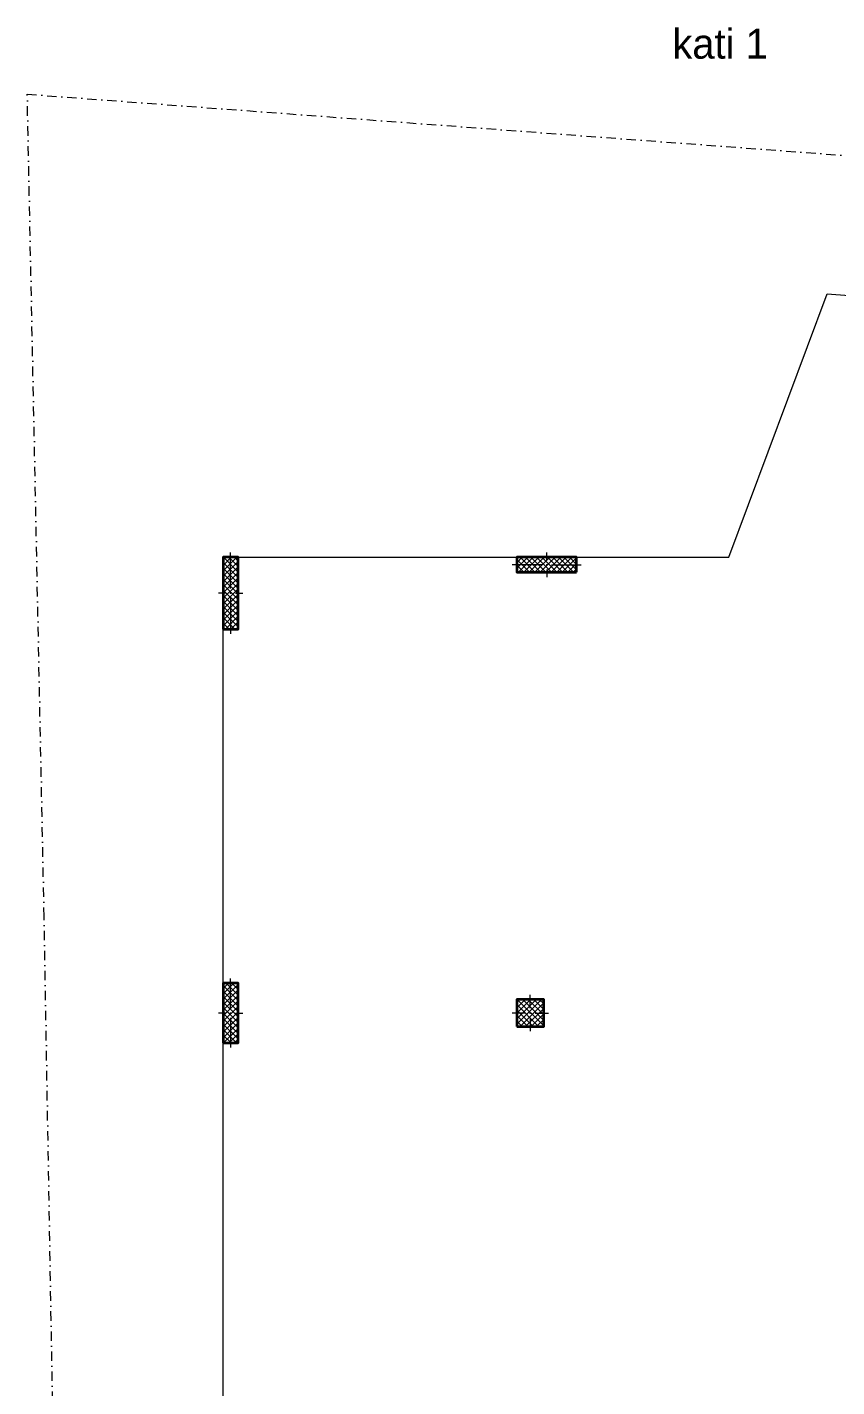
# Model space of a CAD drawing. Header units: millimetres. Extents: x -1861990 to -1833912, y -2748569 to -2679967.
# Drawn here: x -1861990 to -1848440, y -2702718 to -2679967 of the extents above; entities that cross this region are included whole.
import ezdxf

# ---------------------------------------------------------------- set-up
doc = ezdxf.new("R2010")
doc.units = ezdxf.units.MM
doc.header["$MEASUREMENT"] = 0
doc.linetypes.add('Dot & Dashed', pattern=[335.138881, 158.75, -88.194444, 0, -88.194437])
doc.layers.add('01. Tabela e dimensionimit_Pen_No__4', color=7, linetype='Continuous', lineweight=20, true_color=0x029e21)
doc.layers.add('0_Pen_No__4', color=7, linetype='Continuous', lineweight=20, true_color=0x029e21)
for name, color, linetype, lineweight in [('A - Parcela_Pen_No__20', 1, 'Continuous', 0), ('A - Shtyllat_Pen_No__101', 252, 'Continuous', 13), ('A - Shtyllat_Pen_No__22', 8, 'Continuous', 35)]:
    doc.layers.add(name, color=color, linetype=linetype, lineweight=lineweight)
doc.layers.add('A - Shtyllat', color=7, linetype='Continuous')
doc.styles.add('GENERATED_STYLE_1', font='')
doc.styles.get('GENERATED_STYLE_1').set_extended_font_data('Century Gothic')
pattern_1 = [(45, (-3432101.99, -2046631.03), (-45.961939, 45.961939), []), (135, (-3432101.99, -2046631.03), (45.961939, 45.961939), [])]

# ---------------------------------------------------------------- blocks, each defined once
blk = doc.blocks.new('Column_4', base_point=(-1853571, -2696463))
at = {"layer": 'A - Shtyllat_Pen_No__101', "linetype": 'Continuous', "lineweight": 13}
h = blk.add_hatch(dxfattribs=at)
h.set_pattern_fill('Concrete_Block', color=252, style=0, pattern_type=2)
h.set_pattern_definition(pattern_1)
h.paths.add_polyline_path([(-1853796, -2696688), (-1853346, -2696688), (-1853346, -2696238), (-1853796, -2696238)])
at = {"layer": 'A - Shtyllat_Pen_No__101', "color": 252, "linetype": 'Continuous', "lineweight": 13}
for p, q in [((-1853571, -2696383), (-1853571, -2696158)), ((-1853651, -2696463), (-1853876, -2696463)), ((-1853571, -2696543), (-1853571, -2696768)), ((-1853491, -2696463), (-1853266, -2696463))]:
    blk.add_line(p, q, dxfattribs=at)
blk.add_point((-1853571, -2696463), dxfattribs=at)
at = {"layer": 'A - Shtyllat_Pen_No__22', "color": 8, "linetype": 'Continuous', "lineweight": 35, "flags": 128}
blk.add_lwpolyline([(-1853796, -2696688), (-1853346, -2696688), (-1853346, -2696238), (-1853796, -2696238)], close=True, dxfattribs=at)
blk = doc.blocks.new('Column_5', base_point=(-1853296, -2688963))
at = {"layer": 'A - Shtyllat_Pen_No__101', "linetype": 'Continuous', "lineweight": 13}
h = blk.add_hatch(dxfattribs=at)
h.set_pattern_fill('Concrete_Block', color=252, style=0, pattern_type=2)
h.set_pattern_definition(pattern_1)
h.paths.add_polyline_path([(-1852796, -2689088), (-1852796, -2688838), (-1853796, -2688838), (-1853796, -2689088)])
at = {"layer": 'A - Shtyllat_Pen_No__101', "color": 252, "linetype": 'Continuous', "lineweight": 13}
for p, q in [((-1853296, -2688883), (-1853296, -2688758)), ((-1853376, -2688963), (-1853876, -2688963)), ((-1853296, -2689043), (-1853296, -2689168)), ((-1853216, -2688963), (-1852716, -2688963))]:
    blk.add_line(p, q, dxfattribs=at)
blk.add_point((-1853296, -2688963), dxfattribs=at)
at = {"layer": 'A - Shtyllat_Pen_No__22', "color": 8, "linetype": 'Continuous', "lineweight": 35, "flags": 128}
blk.add_lwpolyline([(-1852796, -2689088), (-1852796, -2688838), (-1853796, -2688838), (-1853796, -2689088)], close=True, dxfattribs=at)
blk = doc.blocks.new('Column_12', base_point=(-1858585, -2689438))
at = {"layer": 'A - Shtyllat_Pen_No__101', "linetype": 'Continuous', "lineweight": 13}
h = blk.add_hatch(dxfattribs=at)
h.set_pattern_fill('Concrete_Block', color=252, style=0, pattern_type=2)
h.set_pattern_definition(pattern_1)
h.paths.add_polyline_path([(-1858710, -2690038), (-1858460, -2690038), (-1858460, -2688838), (-1858710, -2688838)])
at = {"layer": 'A - Shtyllat_Pen_No__101', "color": 252, "linetype": 'Continuous', "lineweight": 13}
for p, q in [((-1858585, -2689358), (-1858585, -2688758)), ((-1858665, -2689438), (-1858790, -2689438)), ((-1858585, -2689518), (-1858585, -2690118)), ((-1858505, -2689438), (-1858380, -2689438))]:
    blk.add_line(p, q, dxfattribs=at)
blk.add_point((-1858585, -2689438), dxfattribs=at)
at = {"layer": 'A - Shtyllat_Pen_No__22', "color": 8, "linetype": 'Continuous', "lineweight": 35, "flags": 128}
blk.add_lwpolyline([(-1858710, -2690038), (-1858460, -2690038), (-1858460, -2688838), (-1858710, -2688838)], close=True, dxfattribs=at)
blk = doc.blocks.new('Column_13', base_point=(-1858585, -2696463))
at = {"layer": 'A - Shtyllat_Pen_No__101', "linetype": 'Continuous', "lineweight": 13}
h = blk.add_hatch(dxfattribs=at)
h.set_pattern_fill('Concrete_Block', color=252, style=0, pattern_type=2)
h.set_pattern_definition(pattern_1)
h.paths.add_polyline_path([(-1858710, -2696963), (-1858460, -2696963), (-1858460, -2695963), (-1858710, -2695963)])
at = {"layer": 'A - Shtyllat_Pen_No__101', "color": 252, "linetype": 'Continuous', "lineweight": 13}
for p, q in [((-1858585, -2696383), (-1858585, -2695883)), ((-1858665, -2696463), (-1858790, -2696463)), ((-1858585, -2696543), (-1858585, -2697043)), ((-1858505, -2696463), (-1858380, -2696463))]:
    blk.add_line(p, q, dxfattribs=at)
blk.add_point((-1858585, -2696463), dxfattribs=at)
at = {"layer": 'A - Shtyllat_Pen_No__22', "color": 8, "linetype": 'Continuous', "lineweight": 35, "flags": 128}
blk.add_lwpolyline([(-1858710, -2696963), (-1858460, -2696963), (-1858460, -2695963), (-1858710, -2695963)], close=True, dxfattribs=at)
blk = doc.blocks.new('Column_25', base_point=(-1853571, -2696463))
at = {"layer": 'A - Shtyllat_Pen_No__101', "linetype": 'Continuous', "lineweight": 13}
h = blk.add_hatch(dxfattribs=at)
h.set_pattern_fill('Concrete_Block', color=252, style=0, pattern_type=2)
h.set_pattern_definition(pattern_1)
h.paths.add_polyline_path([(-1853796, -2696688), (-1853346, -2696688), (-1853346, -2696238), (-1853796, -2696238)])
at = {"layer": 'A - Shtyllat_Pen_No__101', "color": 252, "linetype": 'Continuous', "lineweight": 13}
for p, q in [((-1853571, -2696383), (-1853571, -2696158)), ((-1853651, -2696463), (-1853876, -2696463)), ((-1853571, -2696543), (-1853571, -2696768)), ((-1853491, -2696463), (-1853266, -2696463))]:
    blk.add_line(p, q, dxfattribs=at)
blk.add_point((-1853571, -2696463), dxfattribs=at)
at = {"layer": 'A - Shtyllat_Pen_No__22', "color": 8, "linetype": 'Continuous', "lineweight": 35, "flags": 128}
blk.add_lwpolyline([(-1853796, -2696688), (-1853346, -2696688), (-1853346, -2696238), (-1853796, -2696238)], close=True, dxfattribs=at)
blk = doc.blocks.new('Column_27', base_point=(-1858585, -2696463))
at = {"layer": 'A - Shtyllat_Pen_No__101', "linetype": 'Continuous', "lineweight": 13}
h = blk.add_hatch(dxfattribs=at)
h.set_pattern_fill('Concrete_Block', color=252, style=0, pattern_type=2)
h.set_pattern_definition(pattern_1)
h.paths.add_polyline_path([(-1858710, -2696963), (-1858460, -2696963), (-1858460, -2695963), (-1858710, -2695963)])
at = {"layer": 'A - Shtyllat_Pen_No__101', "color": 252, "linetype": 'Continuous', "lineweight": 13}
for p, q in [((-1858585, -2696383), (-1858585, -2695883)), ((-1858665, -2696463), (-1858790, -2696463)), ((-1858585, -2696543), (-1858585, -2697043)), ((-1858505, -2696463), (-1858380, -2696463))]:
    blk.add_line(p, q, dxfattribs=at)
blk.add_point((-1858585, -2696463), dxfattribs=at)
at = {"layer": 'A - Shtyllat_Pen_No__22', "color": 8, "linetype": 'Continuous', "lineweight": 35, "flags": 128}
blk.add_lwpolyline([(-1858710, -2696963), (-1858460, -2696963), (-1858460, -2695963), (-1858710, -2695963)], close=True, dxfattribs=at)
blk = doc.blocks.new('Column_36', base_point=(-1858585, -2689438))
at = {"layer": 'A - Shtyllat_Pen_No__101', "linetype": 'Continuous', "lineweight": 13}
h = blk.add_hatch(dxfattribs=at)
h.set_pattern_fill('Concrete_Block', color=252, style=0, pattern_type=2)
h.set_pattern_definition(pattern_1)
h.paths.add_polyline_path([(-1858710, -2690038), (-1858460, -2690038), (-1858460, -2688838), (-1858710, -2688838)])
at = {"layer": 'A - Shtyllat_Pen_No__101', "color": 252, "linetype": 'Continuous', "lineweight": 13}
for p, q in [((-1858585, -2689358), (-1858585, -2688758)), ((-1858665, -2689438), (-1858790, -2689438)), ((-1858585, -2689518), (-1858585, -2690118)), ((-1858505, -2689438), (-1858380, -2689438))]:
    blk.add_line(p, q, dxfattribs=at)
blk.add_point((-1858585, -2689438), dxfattribs=at)
at = {"layer": 'A - Shtyllat_Pen_No__22', "color": 8, "linetype": 'Continuous', "lineweight": 35, "flags": 128}
blk.add_lwpolyline([(-1858710, -2690038), (-1858460, -2690038), (-1858460, -2688838), (-1858710, -2688838)], close=True, dxfattribs=at)
blk = doc.blocks.new('Column_43', base_point=(-1853571, -2696463))
at = {"layer": 'A - Shtyllat_Pen_No__101', "linetype": 'Continuous', "lineweight": 13}
h = blk.add_hatch(dxfattribs=at)
h.set_pattern_fill('Concrete_Block', color=252, style=0, pattern_type=2)
h.set_pattern_definition(pattern_1)
h.paths.add_polyline_path([(-1853796, -2696688), (-1853346, -2696688), (-1853346, -2696238), (-1853796, -2696238)])
at = {"layer": 'A - Shtyllat_Pen_No__101', "color": 252, "linetype": 'Continuous', "lineweight": 13}
for p, q in [((-1853571, -2696383), (-1853571, -2696158)), ((-1853651, -2696463), (-1853876, -2696463)), ((-1853571, -2696543), (-1853571, -2696768)), ((-1853491, -2696463), (-1853266, -2696463))]:
    blk.add_line(p, q, dxfattribs=at)
blk.add_point((-1853571, -2696463), dxfattribs=at)
at = {"layer": 'A - Shtyllat_Pen_No__22', "color": 8, "linetype": 'Continuous', "lineweight": 35, "flags": 128}
blk.add_lwpolyline([(-1853796, -2696688), (-1853346, -2696688), (-1853346, -2696238), (-1853796, -2696238)], close=True, dxfattribs=at)
blk = doc.blocks.new('Column_44', base_point=(-1853296, -2688963))
at = {"layer": 'A - Shtyllat_Pen_No__101', "linetype": 'Continuous', "lineweight": 13}
h = blk.add_hatch(dxfattribs=at)
h.set_pattern_fill('Concrete_Block', color=252, style=0, pattern_type=2)
h.set_pattern_definition(pattern_1)
h.paths.add_polyline_path([(-1852796, -2689088), (-1852796, -2688838), (-1853796, -2688838), (-1853796, -2689088)])
at = {"layer": 'A - Shtyllat_Pen_No__101', "color": 252, "linetype": 'Continuous', "lineweight": 13}
for p, q in [((-1853296, -2688883), (-1853296, -2688758)), ((-1853376, -2688963), (-1853876, -2688963)), ((-1853296, -2689043), (-1853296, -2689168)), ((-1853216, -2688963), (-1852716, -2688963))]:
    blk.add_line(p, q, dxfattribs=at)
blk.add_point((-1853296, -2688963), dxfattribs=at)
at = {"layer": 'A - Shtyllat_Pen_No__22', "color": 8, "linetype": 'Continuous', "lineweight": 35, "flags": 128}
blk.add_lwpolyline([(-1852796, -2689088), (-1852796, -2688838), (-1853796, -2688838), (-1853796, -2689088)], close=True, dxfattribs=at)
blk = doc.blocks.new('Column_52', base_point=(-1858585, -2689438))
at = {"layer": 'A - Shtyllat_Pen_No__101', "linetype": 'Continuous', "lineweight": 13}
h = blk.add_hatch(dxfattribs=at)
h.set_pattern_fill('Concrete_Block', color=252, style=0, pattern_type=2)
h.set_pattern_definition(pattern_1)
h.paths.add_polyline_path([(-1858710, -2690038), (-1858460, -2690038), (-1858460, -2688838), (-1858710, -2688838)])
at = {"layer": 'A - Shtyllat_Pen_No__101', "color": 252, "linetype": 'Continuous', "lineweight": 13}
for p, q in [((-1858585, -2689358), (-1858585, -2688758)), ((-1858665, -2689438), (-1858790, -2689438)), ((-1858585, -2689518), (-1858585, -2690118)), ((-1858505, -2689438), (-1858380, -2689438))]:
    blk.add_line(p, q, dxfattribs=at)
blk.add_point((-1858585, -2689438), dxfattribs=at)
at = {"layer": 'A - Shtyllat_Pen_No__22', "color": 8, "linetype": 'Continuous', "lineweight": 35, "flags": 128}
blk.add_lwpolyline([(-1858710, -2690038), (-1858460, -2690038), (-1858460, -2688838), (-1858710, -2688838)], close=True, dxfattribs=at)
blk = doc.blocks.new('Column_53', base_point=(-1858585, -2696463))
at = {"layer": 'A - Shtyllat_Pen_No__101', "linetype": 'Continuous', "lineweight": 13}
h = blk.add_hatch(dxfattribs=at)
h.set_pattern_fill('Concrete_Block', color=252, style=0, pattern_type=2)
h.set_pattern_definition(pattern_1)
h.paths.add_polyline_path([(-1858710, -2696963), (-1858460, -2696963), (-1858460, -2695963), (-1858710, -2695963)])
at = {"layer": 'A - Shtyllat_Pen_No__101', "color": 252, "linetype": 'Continuous', "lineweight": 13}
for p, q in [((-1858585, -2696383), (-1858585, -2695883)), ((-1858665, -2696463), (-1858790, -2696463)), ((-1858585, -2696543), (-1858585, -2697043)), ((-1858505, -2696463), (-1858380, -2696463))]:
    blk.add_line(p, q, dxfattribs=at)
blk.add_point((-1858585, -2696463), dxfattribs=at)
at = {"layer": 'A - Shtyllat_Pen_No__22', "color": 8, "linetype": 'Continuous', "lineweight": 35, "flags": 128}
blk.add_lwpolyline([(-1858710, -2696963), (-1858460, -2696963), (-1858460, -2695963), (-1858710, -2695963)], close=True, dxfattribs=at)
blk = doc.blocks.new('Column_66', base_point=(-1853571, -2696463))
at = {"layer": 'A - Shtyllat_Pen_No__101', "linetype": 'Continuous', "lineweight": 13}
h = blk.add_hatch(dxfattribs=at)
h.set_pattern_fill('Concrete_Block', color=252, style=0, pattern_type=2)
h.set_pattern_definition(pattern_1)
h.paths.add_polyline_path([(-1853796, -2696688), (-1853346, -2696688), (-1853346, -2696238), (-1853796, -2696238)])
at = {"layer": 'A - Shtyllat_Pen_No__101', "color": 252, "linetype": 'Continuous', "lineweight": 13}
for p, q in [((-1853571, -2696383), (-1853571, -2696158)), ((-1853651, -2696463), (-1853876, -2696463)), ((-1853571, -2696543), (-1853571, -2696768)), ((-1853491, -2696463), (-1853266, -2696463))]:
    blk.add_line(p, q, dxfattribs=at)
blk.add_point((-1853571, -2696463), dxfattribs=at)
at = {"layer": 'A - Shtyllat_Pen_No__22', "color": 8, "linetype": 'Continuous', "lineweight": 35, "flags": 128}
blk.add_lwpolyline([(-1853796, -2696688), (-1853346, -2696688), (-1853346, -2696238), (-1853796, -2696238)], close=True, dxfattribs=at)
blk = doc.blocks.new('Column_68', base_point=(-1858585, -2696463))
at = {"layer": 'A - Shtyllat_Pen_No__101', "linetype": 'Continuous', "lineweight": 13}
h = blk.add_hatch(dxfattribs=at)
h.set_pattern_fill('Concrete_Block', color=252, style=0, pattern_type=2)
h.set_pattern_definition(pattern_1)
h.paths.add_polyline_path([(-1858710, -2696963), (-1858460, -2696963), (-1858460, -2695963), (-1858710, -2695963)])
at = {"layer": 'A - Shtyllat_Pen_No__101', "color": 252, "linetype": 'Continuous', "lineweight": 13}
for p, q in [((-1858585, -2696383), (-1858585, -2695883)), ((-1858665, -2696463), (-1858790, -2696463)), ((-1858585, -2696543), (-1858585, -2697043)), ((-1858505, -2696463), (-1858380, -2696463))]:
    blk.add_line(p, q, dxfattribs=at)
blk.add_point((-1858585, -2696463), dxfattribs=at)
at = {"layer": 'A - Shtyllat_Pen_No__22', "color": 8, "linetype": 'Continuous', "lineweight": 35, "flags": 128}
blk.add_lwpolyline([(-1858710, -2696963), (-1858460, -2696963), (-1858460, -2695963), (-1858710, -2695963)], close=True, dxfattribs=at)
blk = doc.blocks.new('Column_77', base_point=(-1858585, -2689438))
at = {"layer": 'A - Shtyllat_Pen_No__101', "linetype": 'Continuous', "lineweight": 13}
h = blk.add_hatch(dxfattribs=at)
h.set_pattern_fill('Concrete_Block', color=252, style=0, pattern_type=2)
h.set_pattern_definition(pattern_1)
h.paths.add_polyline_path([(-1858710, -2690038), (-1858460, -2690038), (-1858460, -2688838), (-1858710, -2688838)])
at = {"layer": 'A - Shtyllat_Pen_No__101', "color": 252, "linetype": 'Continuous', "lineweight": 13}
for p, q in [((-1858585, -2689358), (-1858585, -2688758)), ((-1858665, -2689438), (-1858790, -2689438)), ((-1858585, -2689518), (-1858585, -2690118)), ((-1858505, -2689438), (-1858380, -2689438))]:
    blk.add_line(p, q, dxfattribs=at)
blk.add_point((-1858585, -2689438), dxfattribs=at)
at = {"layer": 'A - Shtyllat_Pen_No__22', "color": 8, "linetype": 'Continuous', "lineweight": 35, "flags": 128}
blk.add_lwpolyline([(-1858710, -2690038), (-1858460, -2690038), (-1858460, -2688838), (-1858710, -2688838)], close=True, dxfattribs=at)
blk = doc.blocks.new('Column_85', base_point=(-1853571, -2696463))
at = {"layer": 'A - Shtyllat_Pen_No__101', "linetype": 'Continuous', "lineweight": 13}
h = blk.add_hatch(dxfattribs=at)
h.set_pattern_fill('Concrete_Block', color=252, style=0, pattern_type=2)
h.set_pattern_definition(pattern_1)
h.paths.add_polyline_path([(-1853796, -2696688), (-1853346, -2696688), (-1853346, -2696238), (-1853796, -2696238)])
at = {"layer": 'A - Shtyllat_Pen_No__101', "color": 252, "linetype": 'Continuous', "lineweight": 13}
for p, q in [((-1853571, -2696383), (-1853571, -2696158)), ((-1853651, -2696463), (-1853876, -2696463)), ((-1853571, -2696543), (-1853571, -2696768)), ((-1853491, -2696463), (-1853266, -2696463))]:
    blk.add_line(p, q, dxfattribs=at)
blk.add_point((-1853571, -2696463), dxfattribs=at)
at = {"layer": 'A - Shtyllat_Pen_No__22', "color": 8, "linetype": 'Continuous', "lineweight": 35, "flags": 128}
blk.add_lwpolyline([(-1853796, -2696688), (-1853346, -2696688), (-1853346, -2696238), (-1853796, -2696238)], close=True, dxfattribs=at)
blk = doc.blocks.new('Column_86', base_point=(-1853296, -2688963))
at = {"layer": 'A - Shtyllat_Pen_No__101', "linetype": 'Continuous', "lineweight": 13}
h = blk.add_hatch(dxfattribs=at)
h.set_pattern_fill('Concrete_Block', color=252, style=0, pattern_type=2)
h.set_pattern_definition(pattern_1)
h.paths.add_polyline_path([(-1852796, -2689088), (-1852796, -2688838), (-1853796, -2688838), (-1853796, -2689088)])
at = {"layer": 'A - Shtyllat_Pen_No__101', "color": 252, "linetype": 'Continuous', "lineweight": 13}
for p, q in [((-1853296, -2688883), (-1853296, -2688758)), ((-1853376, -2688963), (-1853876, -2688963)), ((-1853296, -2689043), (-1853296, -2689168)), ((-1853216, -2688963), (-1852716, -2688963))]:
    blk.add_line(p, q, dxfattribs=at)
blk.add_point((-1853296, -2688963), dxfattribs=at)
at = {"layer": 'A - Shtyllat_Pen_No__22', "color": 8, "linetype": 'Continuous', "lineweight": 35, "flags": 128}
blk.add_lwpolyline([(-1852796, -2689088), (-1852796, -2688838), (-1853796, -2688838), (-1853796, -2689088)], close=True, dxfattribs=at)
blk = doc.blocks.new('Column_98', base_point=(-1858585, -2689438))
at = {"layer": 'A - Shtyllat_Pen_No__101', "linetype": 'Continuous', "lineweight": 13}
h = blk.add_hatch(dxfattribs=at)
h.set_pattern_fill('Concrete_Block', color=252, style=0, pattern_type=2)
h.set_pattern_definition(pattern_1)
h.paths.add_polyline_path([(-1858710, -2690038), (-1858460, -2690038), (-1858460, -2688838), (-1858710, -2688838)])
at = {"layer": 'A - Shtyllat_Pen_No__101', "color": 252, "linetype": 'Continuous', "lineweight": 13}
for p, q in [((-1858585, -2689358), (-1858585, -2688758)), ((-1858665, -2689438), (-1858790, -2689438)), ((-1858585, -2689518), (-1858585, -2690118)), ((-1858505, -2689438), (-1858380, -2689438))]:
    blk.add_line(p, q, dxfattribs=at)
blk.add_point((-1858585, -2689438), dxfattribs=at)
at = {"layer": 'A - Shtyllat_Pen_No__22', "color": 8, "linetype": 'Continuous', "lineweight": 35, "flags": 128}
blk.add_lwpolyline([(-1858710, -2690038), (-1858460, -2690038), (-1858460, -2688838), (-1858710, -2688838)], close=True, dxfattribs=at)
blk = doc.blocks.new('Column_99', base_point=(-1858585, -2696463))
at = {"layer": 'A - Shtyllat_Pen_No__101', "linetype": 'Continuous', "lineweight": 13}
h = blk.add_hatch(dxfattribs=at)
h.set_pattern_fill('Concrete_Block', color=252, style=0, pattern_type=2)
h.set_pattern_definition(pattern_1)
h.paths.add_polyline_path([(-1858710, -2696963), (-1858460, -2696963), (-1858460, -2695963), (-1858710, -2695963)])
at = {"layer": 'A - Shtyllat_Pen_No__101', "color": 252, "linetype": 'Continuous', "lineweight": 13}
for p, q in [((-1858585, -2696383), (-1858585, -2695883)), ((-1858665, -2696463), (-1858790, -2696463)), ((-1858585, -2696543), (-1858585, -2697043)), ((-1858505, -2696463), (-1858380, -2696463))]:
    blk.add_line(p, q, dxfattribs=at)
blk.add_point((-1858585, -2696463), dxfattribs=at)
at = {"layer": 'A - Shtyllat_Pen_No__22', "color": 8, "linetype": 'Continuous', "lineweight": 35, "flags": 128}
blk.add_lwpolyline([(-1858710, -2696963), (-1858460, -2696963), (-1858460, -2695963), (-1858710, -2695963)], close=True, dxfattribs=at)
blk = doc.blocks.new('Column_110', base_point=(-1853571, -2696463))
at = {"layer": 'A - Shtyllat_Pen_No__101', "linetype": 'Continuous', "lineweight": 13}
h = blk.add_hatch(dxfattribs=at)
h.set_pattern_fill('Concrete_Block', color=252, style=0, pattern_type=2)
h.set_pattern_definition(pattern_1)
h.paths.add_polyline_path([(-1853796, -2696688), (-1853346, -2696688), (-1853346, -2696238), (-1853796, -2696238)])
at = {"layer": 'A - Shtyllat_Pen_No__101', "color": 252, "linetype": 'Continuous', "lineweight": 13}
for p, q in [((-1853571, -2696383), (-1853571, -2696158)), ((-1853651, -2696463), (-1853876, -2696463)), ((-1853571, -2696543), (-1853571, -2696768)), ((-1853491, -2696463), (-1853266, -2696463))]:
    blk.add_line(p, q, dxfattribs=at)
blk.add_point((-1853571, -2696463), dxfattribs=at)
at = {"layer": 'A - Shtyllat_Pen_No__22', "color": 8, "linetype": 'Continuous', "lineweight": 35, "flags": 128}
blk.add_lwpolyline([(-1853796, -2696688), (-1853346, -2696688), (-1853346, -2696238), (-1853796, -2696238)], close=True, dxfattribs=at)
blk = doc.blocks.new('Column_112', base_point=(-1858585, -2696463))
at = {"layer": 'A - Shtyllat_Pen_No__101', "linetype": 'Continuous', "lineweight": 13}
h = blk.add_hatch(dxfattribs=at)
h.set_pattern_fill('Concrete_Block', color=252, style=0, pattern_type=2)
h.set_pattern_definition(pattern_1)
h.paths.add_polyline_path([(-1858710, -2696963), (-1858460, -2696963), (-1858460, -2695963), (-1858710, -2695963)])
at = {"layer": 'A - Shtyllat_Pen_No__101', "color": 252, "linetype": 'Continuous', "lineweight": 13}
for p, q in [((-1858585, -2696383), (-1858585, -2695883)), ((-1858665, -2696463), (-1858790, -2696463)), ((-1858585, -2696543), (-1858585, -2697043)), ((-1858505, -2696463), (-1858380, -2696463))]:
    blk.add_line(p, q, dxfattribs=at)
blk.add_point((-1858585, -2696463), dxfattribs=at)
at = {"layer": 'A - Shtyllat_Pen_No__22', "color": 8, "linetype": 'Continuous', "lineweight": 35, "flags": 128}
blk.add_lwpolyline([(-1858710, -2696963), (-1858460, -2696963), (-1858460, -2695963), (-1858710, -2695963)], close=True, dxfattribs=at)
blk = doc.blocks.new('Column_116', base_point=(-1858585, -2689438))
at = {"layer": 'A - Shtyllat_Pen_No__101', "linetype": 'Continuous', "lineweight": 13}
h = blk.add_hatch(dxfattribs=at)
h.set_pattern_fill('Concrete_Block', color=252, style=0, pattern_type=2)
h.set_pattern_definition(pattern_1)
h.paths.add_polyline_path([(-1858710, -2690038), (-1858460, -2690038), (-1858460, -2688838), (-1858710, -2688838)])
at = {"layer": 'A - Shtyllat_Pen_No__101', "color": 252, "linetype": 'Continuous', "lineweight": 13}
for p, q in [((-1858585, -2689358), (-1858585, -2688758)), ((-1858665, -2689438), (-1858790, -2689438)), ((-1858585, -2689518), (-1858585, -2690118)), ((-1858505, -2689438), (-1858380, -2689438))]:
    blk.add_line(p, q, dxfattribs=at)
blk.add_point((-1858585, -2689438), dxfattribs=at)
at = {"layer": 'A - Shtyllat_Pen_No__22', "color": 8, "linetype": 'Continuous', "lineweight": 35, "flags": 128}
blk.add_lwpolyline([(-1858710, -2690038), (-1858460, -2690038), (-1858460, -2688838), (-1858710, -2688838)], close=True, dxfattribs=at)

msp = doc.modelspace()

# ---------------------------------------------------------------- linework, layer by layer
at = {"layer": '0_Pen_No__4', "color": 104, "linetype": 'Continuous', "lineweight": 20, "true_color": 0x029e21}
for p, q in [((-1850246, -2688838), (-1848604, -2684428)), ((-1848604, -2684428), (-1839046, -2685138)), ((-1858710, -2688838), (-1850246, -2688838)), ((-1858710, -2717916), (-1858710, -2688838))]:
    msp.add_line(p, q, dxfattribs=at)
at = {"layer": 'A - Parcela_Pen_No__20', "color": 1, "linetype": 'Dot & Dashed', "lineweight": 0}
msp.add_lwpolyline([(-1838046, -2745752), (-1859505, -2748569), (-1860079, -2739444), (-1861255, -2720719), (-1861707, -2694855), (-1861990, -2681089), (-1838046, -2682881)], close=True, dxfattribs=at)

# ---------------------------------------------------------------- block references
at = {"layer": 'A - Shtyllat', "color": 8, "lineweight": 35}
for name, p in [('Column_12', (-1858585, -2689438)), ('Column_36', (-1858585, -2689438)), ('Column_52', (-1858585, -2689438)), ('Column_77', (-1858585, -2689438)), ('Column_98', (-1858585, -2689438)), ('Column_116', (-1858585, -2689438)), ('Column_5', (-1853296, -2688963)), ('Column_44', (-1853296, -2688963)), ('Column_86', (-1853296, -2688963)), ('Column_13', (-1858585, -2696463)), ('Column_27', (-1858585, -2696463)), ('Column_53', (-1858585, -2696463)), ('Column_68', (-1858585, -2696463)), ('Column_99', (-1858585, -2696463)), ('Column_112', (-1858585, -2696463)), ('Column_4', (-1853571, -2696463)), ('Column_25', (-1853571, -2696463)), ('Column_43', (-1853571, -2696463)), ('Column_66', (-1853571, -2696463)), ('Column_85', (-1853571, -2696463)), ('Column_110', (-1853571, -2696463))]:
    msp.add_blockref(name, p, dxfattribs=at)

# ---------------------------------------------------------------- texts
at = {"layer": '01. Tabela e dimensionimit_Pen_No__4', "color": 104, "linetype": 'Continuous', "lineweight": 20, "true_color": 0x029e21, "insert": (-1851193, -2680501), "char_height": 500, "attachment_point": 7, "style": 'GENERATED_STYLE_1'}
msp.add_mtext('\\A1;{\\pql;\\fCentury Gothic|b0|i0|c0|p34;kati 1}', dxfattribs=at)

doc.saveas('drawing.dxf')
